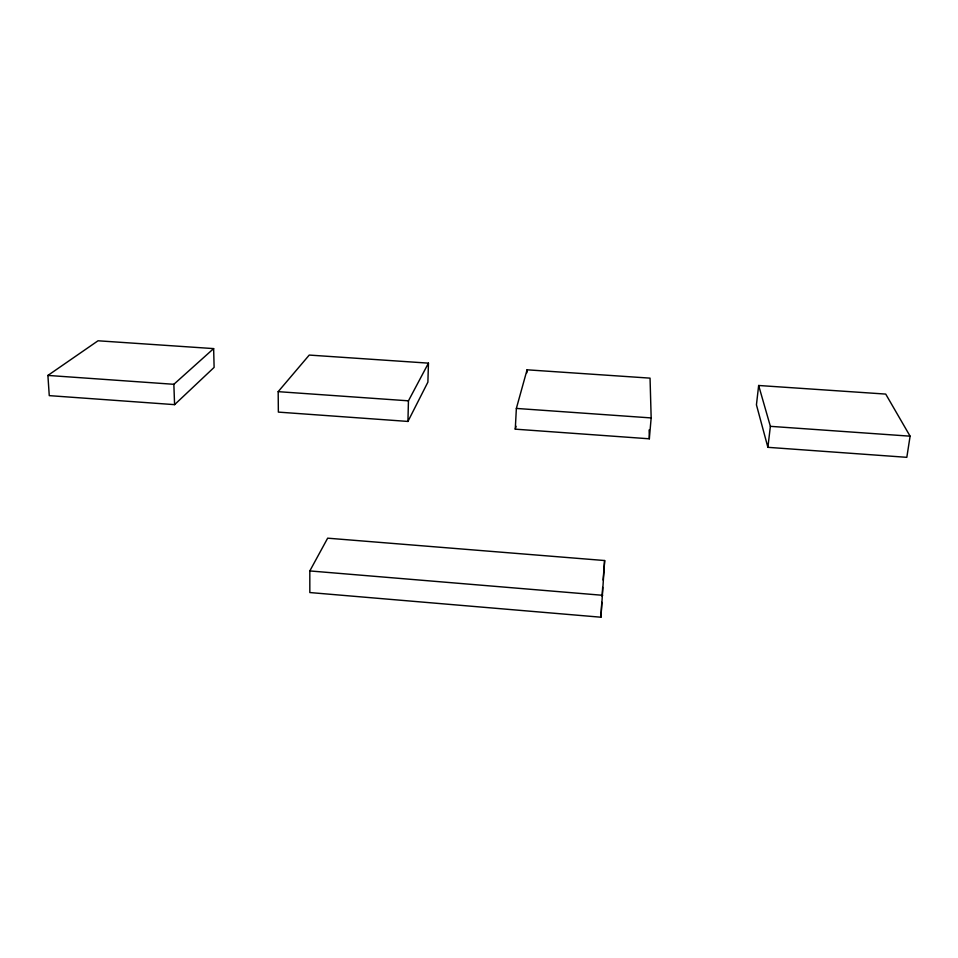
<?xml version="1.0" encoding="UTF-8"?>
<svg xmlns="http://www.w3.org/2000/svg" width="958" height="958" viewBox="0 0 958 958"><rect width="100%" height="100%" fill="white"/><g stroke="black" fill="none" stroke-linecap="round" stroke-linejoin="round"><path stroke-width="1.44" d="M407.94 421.436L408.443 400.827L428.454 363.142L309.242 355.071L278.179 391.654L278.359 412.108L407.94 421.436L427.891 382.146L428.454 363.142M515.272 429.16L516.362 408.431L527.068 369.812L650.051 378.135L651.165 417.928L649.332 438.8L515.272 429.16L516.039 426.286M526.9 372.758L527.068 369.812M600.929 617.215L604.642 560.538L327.66 538.18L309.817 570.932L309.829 592.547L600.929 617.215L601.792 602.319M602.139 596.355L602.654 587.41M603.109 580.057L604.642 560.538M758.652 385.487L756.437 404.827L767.885 447.326L906.819 457.325L910.1 436.177L885.719 394.085L758.652 385.487L770.376 426.334L767.885 447.326M174.584 404.647L214.113 367.393L213.646 348.604L98.039 340.785L47.9 375.428L49.265 395.63L174.584 404.647L173.853 384.302L213.646 348.604M47.9 375.428L173.853 384.302M278.179 391.654L408.443 400.827M516.362 408.431L651.165 417.928M770.376 426.334L910.1 436.177M309.817 570.932L602.654 595.301M649.129 429.926L649.332 438.8"/></g></svg>
